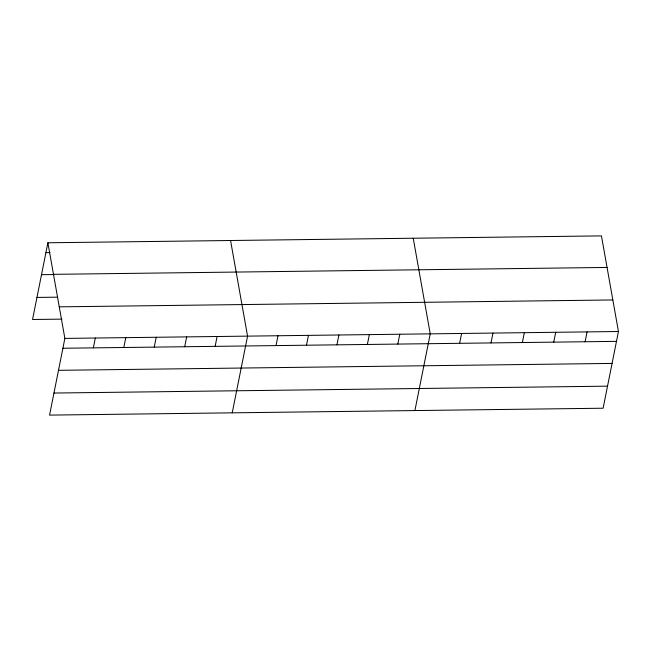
<?xml version="1.0" encoding="UTF-8"?>
<svg xmlns="http://www.w3.org/2000/svg" width="651" height="651" viewBox="0 0 651 651"><rect width="100%" height="100%" fill="white"/><g stroke="black" fill="none" stroke-linecap="round" stroke-linejoin="round"><path stroke-width="0.98" d="M47.881 242.782L64.872 338.406L49.549 415.11L603.119 408.218L618.45 331.505L601.451 235.89L47.881 242.782L32.55 319.495L61.983 319.128M93.353 347.878L95.323 338.024M123.804 347.496L125.765 337.641M154.246 347.113L156.216 337.267M184.697 346.739L186.666 336.884M215.139 346.356L217.108 336.51M232.228 412.84L247.559 336.128L230.56 240.504M276.032 345.6L278.001 335.745M306.483 345.217L308.452 335.371M336.925 344.843L338.894 334.988M367.376 344.46L369.345 334.614M397.818 344.086L399.787 334.232M414.907 410.561L430.238 333.849L413.239 238.233M459.639 343.313L461.608 333.458M491.009 342.922L492.97 333.068M522.371 342.532L524.34 332.677M553.741 342.141L555.71 332.287M585.111 341.751L587.08 331.896M45.912 252.637L49.972 252.58M53.488 274.34L607.066 267.439M41.501 274.698L53.683 274.543M36.961 297.426L57.255 297.173M59.265 306.849L612.843 299.956M64.872 338.406L618.45 331.505M62.911 348.252L616.481 341.36M58.5 370.321L612.07 363.421M53.96 393.049L607.529 386.157"/></g></svg>
